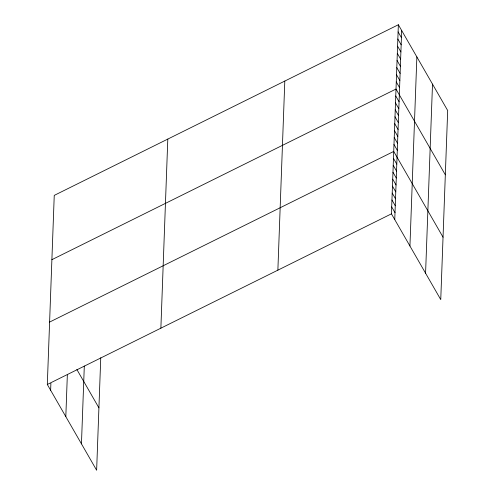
<?xml version="1.0" encoding="UTF-8"?>
<svg xmlns="http://www.w3.org/2000/svg" width="495" height="495" viewBox="0 0 495 495"><rect width="100%" height="100%" fill="white"/><g stroke="black" fill="none" stroke-linecap="round" stroke-linejoin="round"><path stroke-width="0.74" d="M100.757 357.774L96.636 470.25L47.316 384.479L54.246 195.389L398.364 24.75L447.684 110.521L440.754 299.611L391.44 213.846L398.364 24.75M50.639 390.258L50.892 383.322M65.816 416.654L67.339 375.055M81.452 443.854L84.305 366.046M160.875 328.173L167.805 139.076M277.874 270.152L284.804 81.062M394.756 219.619L401.686 30.529M409.94 246.021L416.864 56.925M425.576 273.215L432.506 84.119M51.888 259.677L396.012 89.044L445.327 174.809M49.599 322.078L393.723 151.445L443.044 237.21M47.316 384.479L391.44 213.846M398.104 31.897L401.426 37.67M397.844 39.037L401.167 44.816M397.578 46.184L400.9 51.956M397.318 53.324L400.641 59.103M397.058 60.47L400.381 66.243M396.798 67.611L400.115 73.39M396.532 74.757L399.855 80.53M396.272 81.898L399.595 87.677M395.759 95.974L399.075 101.753M395.505 102.91L398.821 108.683M395.251 109.841L398.568 115.62M394.991 116.777L398.314 122.556M394.738 123.713L398.06 129.486M394.484 130.643L397.807 136.422M394.23 137.579L397.553 143.352M393.977 144.509L397.299 150.288M393.469 158.375L396.792 164.154M393.216 165.311L396.538 171.091M392.962 172.241L396.285 178.021M392.708 179.178L396.031 184.957M392.455 186.114L395.777 191.887M392.201 193.044L395.524 198.823M391.947 199.98L395.27 205.753M391.693 206.91L395.016 212.689M76.873 369.511L98.92 407.849"/></g></svg>
